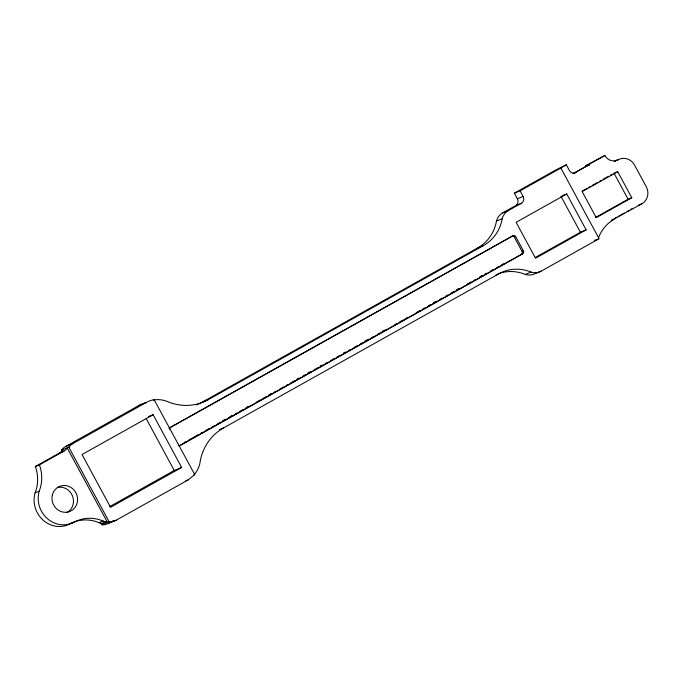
<?xml version="1.0" encoding="UTF-8"?>
<svg xmlns="http://www.w3.org/2000/svg" width="682" height="682" viewBox="0 0 682 682"><rect width="100%" height="100%" fill="white"/><g stroke="black" fill="none" stroke-linecap="round" stroke-linejoin="round"><path stroke-width="1.02" d="M594.482 240.269L598.063 239.135M62.48 452.192L61.738 449.932A12.77 11.969 67.8 0 1 65.429 446.625L138.958 405.449L146.349 402.44A28.09 26.342 67.8 0 1 154.089 399.669L194.745 474.561L188.317 479.813L116.179 520.204L108.788 523.222A14.041 13.171 67.8 0 1 102.223 524.79L100.68 522.838M146.349 402.44L72.821 443.607A12.77 11.969 67.8 0 0 69.129 446.915L67.186 448.057A10.213 9.582 67.8 0 1 63.929 451.134L39.42 464.86L35.311 466.531A35.745 33.52 67.8 0 1 35.106 492.847A25.532 23.947 67.8 0 0 43.298 520.34A25.532 23.947 67.8 0 0 70.408 523.631A37.024 34.722 67.8 0 1 98.967 522.685L103.076 521.014A14.041 13.171 67.8 0 0 105.548 521.875L107.432 522.352L109.614 521.781A14.041 13.171 67.8 0 0 116.179 520.204M573.161 173.578L585.65 166.579L585.702 165.675L604.874 155.505A10.213 9.582 67.8 0 0 618.097 159.793A12.77 11.969 67.8 0 1 634.618 165.163L646.263 186.706A12.77 11.969 67.8 0 1 641.881 203.782L611.413 220.422M573.195 173.697L589.572 164.515L585.702 165.675M197.959 404.23A51.073 47.893 67.8 0 0 202.494 402.013L477.852 247.839A40.852 38.311 67.8 0 0 496.47 221.07A14.041 13.171 67.8 0 1 502.651 212.895L515.618 205.64A5.106 4.791 67.8 0 0 517.374 198.812L514.339 193.194L555.114 170.364L566.324 164.814L569.351 170.423A5.106 4.791 67.8 0 0 575.966 172.572M566.324 164.814L559.837 168.437L560.868 168.019L599.086 238.717L541.167 271.155L535.413 273.499A14.041 13.171 67.8 0 1 525.328 274.437A40.852 38.311 67.8 0 0 498.133 273.806M514.339 193.194L520.085 190.858L560.868 168.019M35.311 466.531L59.828 452.805L63.929 451.134M589.401 164.166L604.874 155.505M502.651 212.895L508.397 210.559L521.363 203.296A5.106 4.791 67.8 0 0 523.12 196.467L520.085 190.858M153.126 414.724L82.028 454.536L110.544 507.28L181.651 467.468L153.126 414.724L148.505 416.608M566.725 193.978L516.121 222.315L535.532 258.222L586.145 229.885L566.725 193.978L561.934 195.93M202.494 402.013L208.249 399.669L483.598 245.494A40.852 38.311 67.8 0 0 502.225 218.726A14.041 13.171 67.8 0 1 508.397 210.559M582.121 191.071L586.682 188.522M588.498 187.499L590.322 186.476M592.147 185.453L597.62 182.392M599.444 181.369L601.26 180.355M603.084 179.332L608.557 176.271M610.381 175.248L612.197 174.225M617.721 171.702L582.172 191.608L596.247 217.643L631.796 197.737L617.721 171.702L614.022 173.202L628.105 199.238L631.796 197.737M513.026 235.742L169.179 428.074L513.026 235.742A2.046 1.918 67.8 0 1 515.669 236.603L523.435 250.959A2.046 1.918 67.8 0 1 522.736 253.695L180.201 445.491A2.046 1.918 67.8 0 1 178.266 445.406M222.724 420.803L224.583 419.762M230.149 416.651L232.008 415.611M245.929 407.81L247.788 406.77M269.134 394.818L270.993 393.778M296.985 379.226L298.844 378.186M308.128 372.986L309.978 371.946M320.19 366.225L322.049 365.194M343.396 353.233L345.254 352.193M364.751 341.281L368.459 339.201M382.389 331.401L384.247 330.369M433.445 302.817L435.295 301.776M456.65 289.824L458.509 288.784M479.855 276.832L481.714 275.792M184.123 442.618L185.981 441.578M188.761 440.018L192.477 437.946M194.336 436.906L198.044 434.826M200.832 433.266L202.69 432.226M205.47 430.666L209.186 428.586M211.974 427.026L213.824 425.986M217.541 423.906L220.329 422.346M223.108 420.785L225.895 419.234M228.683 417.674L232.392 415.594M235.179 414.034L237.038 412.994M239.817 411.434L243.534 409.353M246.313 407.793L249.101 406.233M256.526 402.082L260.243 400.002M263.022 398.441L266.739 396.361M268.597 395.321L271.376 393.761M274.164 392.201L276.022 391.161M279.731 389.081L283.448 387.001M286.235 385.449L288.085 384.409M290.873 382.849L294.59 380.769M297.369 379.209L299.228 378.169M302.944 376.089L305.724 374.529M307.582 373.489L311.299 371.409M314.078 369.849L317.795 367.777M320.583 366.217L322.433 365.177M325.22 363.617L327.079 362.577M330.787 360.497L334.504 358.417M337.283 356.857L339.142 355.816M343.788 353.216L345.638 352.176M348.425 350.625L350.284 349.585M353.992 347.505L356.78 345.945M360.497 343.864L362.347 342.824M371.63 337.624L373.489 336.584M377.206 334.504L379.985 332.952M381.843 331.912L385.56 329.832M394.844 324.632L396.694 323.592M399.482 322.032L403.198 319.952M405.048 318.912L407.836 317.352M416.19 312.68L419.907 310.6M422.687 309.04L424.545 308M428.262 305.92L431.041 304.36M433.829 302.799L436.616 301.239M439.396 299.679L442.183 298.128M445.892 296.048L447.75 295.008M450.538 293.448L454.246 291.367M457.034 289.807L458.892 288.767M467.247 284.087L470.955 282.007M473.743 280.455L475.601 279.415M480.239 276.815L482.097 275.775M484.885 274.215L486.735 273.175M490.452 271.095L493.239 269.535M496.948 267.455L498.806 266.415M501.594 264.855L503.444 263.823M179.818 445.508L522.736 253.695M595.284 217.618L628.105 199.238M219.621 429.558L223.449 427.998L498.892 273.772A40.852 38.311 67.8 0 1 531.073 272.092A14.041 13.171 67.8 0 0 541.167 271.155M535.31 257.472L580.391 232.23L586.145 229.885M611.413 220.277L613.254 219.246M615.104 218.214L616.954 217.183M618.796 216.143L624.337 213.048M627.108 211.497L628.949 210.457M630.799 209.425L632.64 208.394M109.623 506.675L174.251 470.478L181.651 467.468M535.413 273.499L537.254 272.468M108.788 523.222L113.408 520.63M585.829 165.897L589.521 164.388M585.65 166.579L589.35 165.078M517.374 198.812L523.12 196.467M618.097 159.793L614.397 161.302A12.77 11.969 67.8 0 1 617.312 160.168M515.618 205.64L521.363 203.296M496.47 221.07L502.225 218.726M477.852 247.839L483.598 245.494M511.943 236.168A2.046 1.918 67.8 0 1 514.356 237.131L515.669 236.603M154.243 399.643L153.416 399.984L154.081 399.874A28.09 26.342 67.8 0 1 167.243 401.451L168.846 402.116A51.073 47.893 67.8 0 0 208.249 399.669M521.423 254.233A2.046 1.918 67.8 0 0 522.122 251.496L523.435 250.959M638.182 205.291L641.881 203.782M65.429 446.625L72.821 443.607M61.619 450.094L69.01 447.085M61.474 450.333L63.119 449.668A10.213 9.582 67.8 0 1 59.828 452.805M496.01 274.948L498.892 273.772M525.328 274.437L531.073 272.092M35.106 492.847L39.215 491.168A35.745 33.52 67.8 0 0 39.42 464.86M70.408 523.631L74.517 521.96A37.024 34.722 67.8 0 1 103.076 521.014M194.745 474.561L193.927 474.894L195.248 473.368A27.962 26.223 67.8 0 0 199.8 463.879A51.073 47.893 67.8 0 1 223.449 427.998M185.547 480.938L188.317 479.813M98.967 522.685A14.041 13.171 67.8 0 0 101.448 523.554L105.548 521.875M101.686 524.697L103.323 524.032L101.448 523.554M102.002 524.773L109.393 521.764M560.979 196.322L580.391 232.23M514.356 237.131L522.122 251.496M146.238 418.663L174.251 470.478M68.865 447.324L109.077 521.687M67.22 447.989L107.432 522.352M169.528 429.242A2.046 1.918 67.8 0 1 170.491 427.537M138.958 405.449A28.09 26.342 67.8 0 1 145.888 402.84M598.498 237.847A38.303 35.916 67.8 0 1 614.184 219.289M197.183 404.554A51.073 47.893 67.8 0 1 196.399 404.852M74.517 521.96A25.532 23.947 67.8 0 1 47.399 518.661A25.532 23.947 67.8 0 1 39.215 491.168M57.331 487.477A13.529 12.694 67.8 0 1 72.505 495.976A13.529 12.694 67.8 0 1 67.109 512.472M52.395 494.876A13.529 12.694 67.8 0 0 68.123 511.994A13.529 12.694 67.8 0 0 73.826 489.829A13.529 12.694 67.8 0 0 52.395 494.876"/></g></svg>
